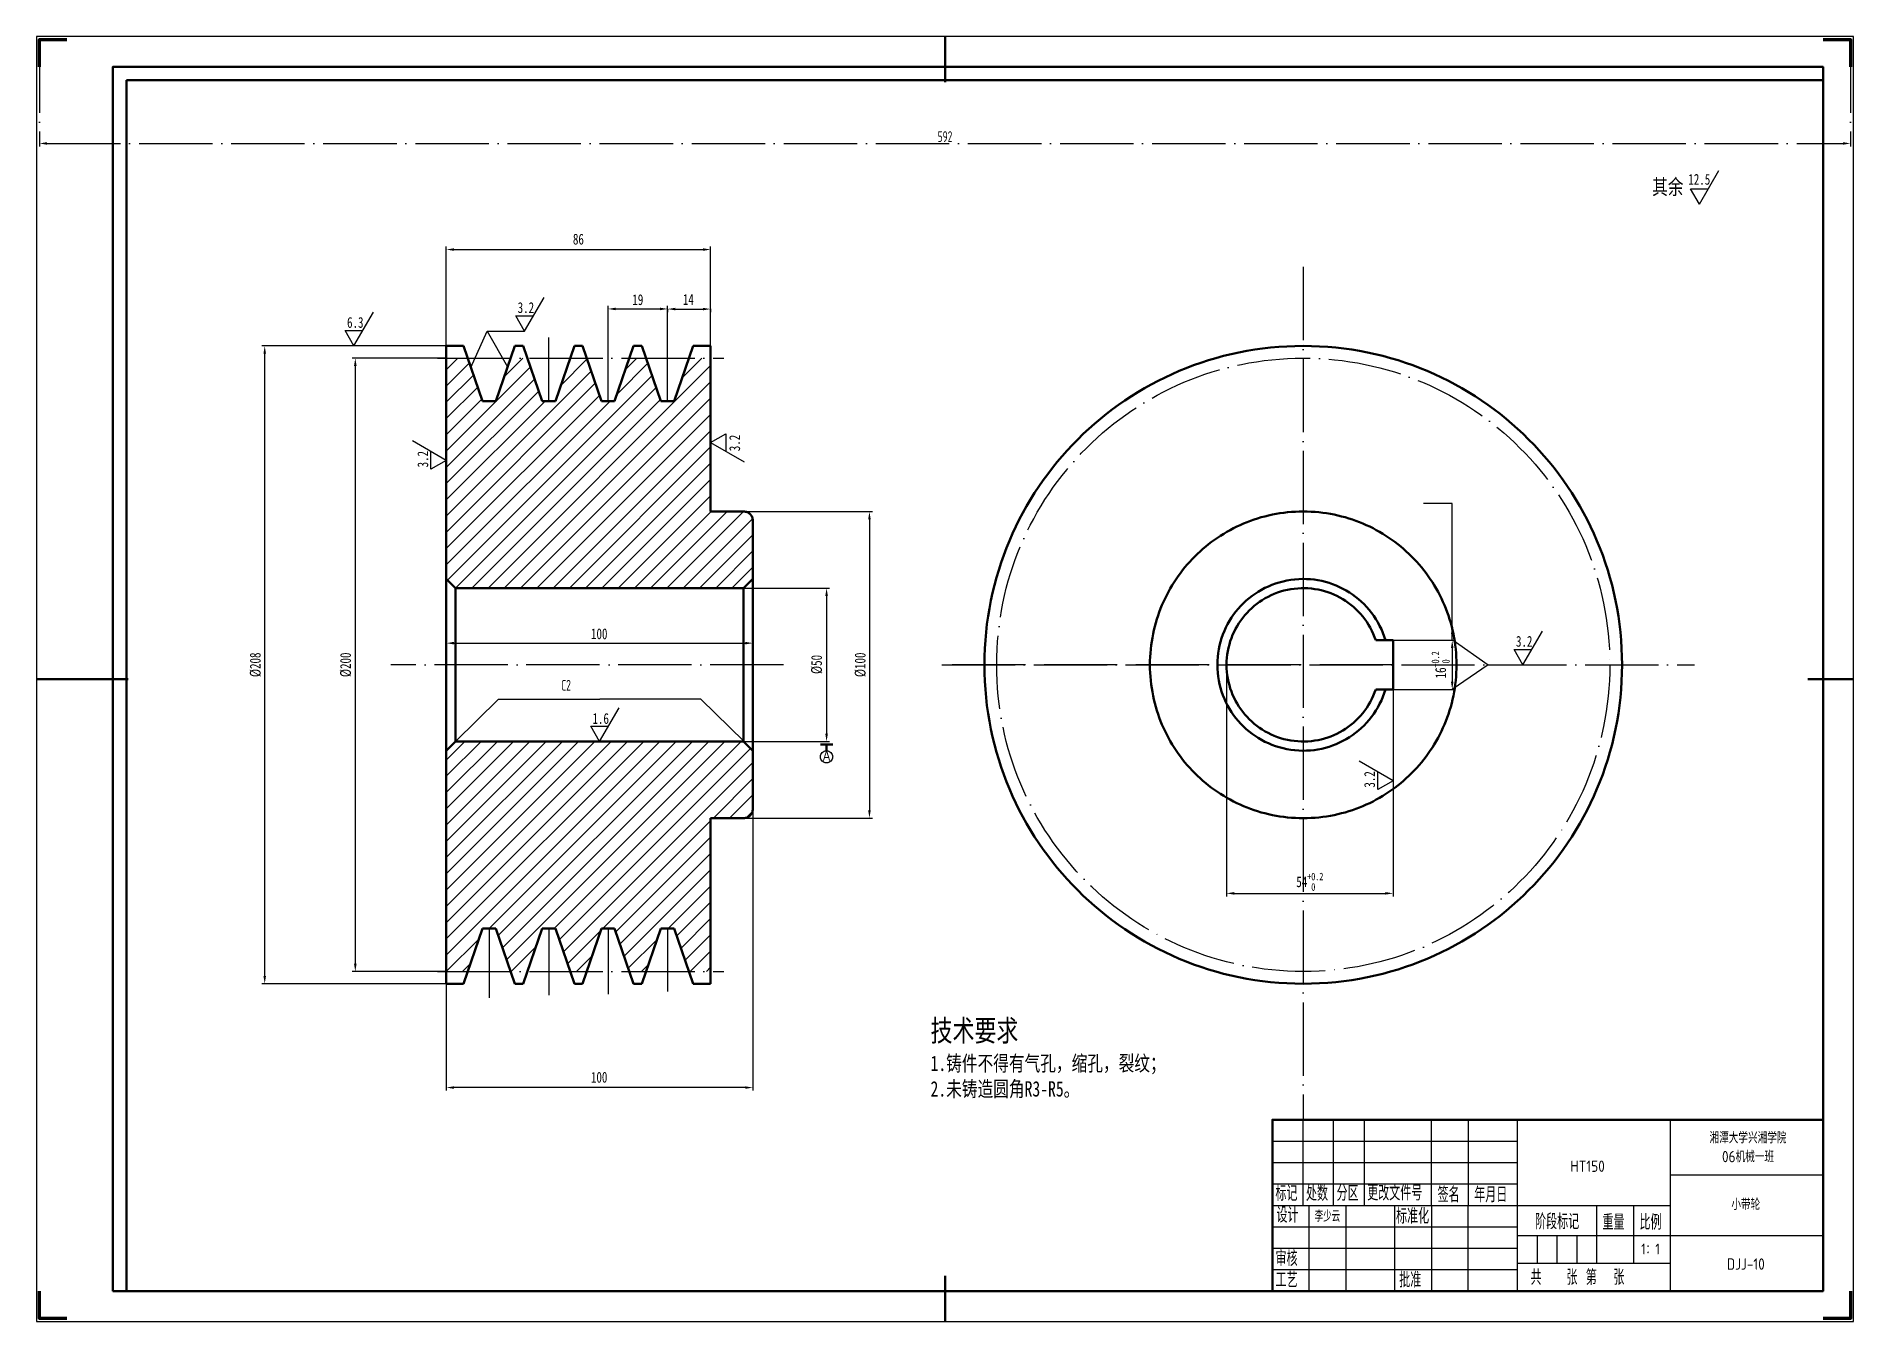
# Paper-space layout 'Gb A2 标题栏' of a CAD drawing. Header units: inches, sheet in millimetres. Extents: x -23 to 571, y -6 to 414.
# The model-space entities are those that its viewports show. They can reach past a viewport. Long polylines and large blocks are cut down to what shows.
import ezdxf
from ezdxf.enums import TextEntityAlignment as Align

# ---------------------------------------------------------------- set-up
doc = ezdxf.new("R2010")
doc.units = ezdxf.units.IN
doc.header["$MEASUREMENT"] = 0
doc.linetypes.add('ACAD_ISO04W100', pattern=[30, 24, -3, 0, -3])
doc.linetypes.add('CENTER2', pattern=[28.575, 19.05, -3.175, 3.175, -3.175])
for name, color, linetype in [('biaozhu', 210, 'Continuous'), ('dim', 7, 'Continuous'), ('图层2', 50, 'CENTER2'), ('图框_外框线', 7, 'Continuous'), ('图框_标题栏属性', 1, 'Continuous'), ('图框_标题栏文字', 6, 'Continuous'), ('图框_视口', 7, 'Continuous')]:
    doc.layers.add(name, color=color, linetype=linetype)
for name, color, linetype, lineweight in [('cushixian', 4, 'Continuous', 50), ('中心线层', 4, 'ACAD_ISO04W100', 25), ('图框_内框线', 5, 'Continuous', 50), ('图框_角线', 5, 'Continuous', 200), ('文字', 7, 'Continuous', 15), ('文字层', 7, 'Continuous', 25), ('标注层', 3, 'Continuous', 25), ('粗实线', 7, 'Continuous', 50), ('粗实线层', 7, 'Continuous', 50), ('细实线', 5, 'Continuous', 25)]:
    doc.layers.add(name, color=color, linetype=linetype, lineweight=lineweight)
doc.styles.get("Standard").update_dxf_attribs({"font": 'gbenor.shx', "width": 0.75, "bigfont": 'gbcbig.shx'})
doc.styles.add('工程字', font='gbenor.shx', dxfattribs={"bigfont": 'gbcbig.shx'})
doc.dimstyles.new('GB-3.5$0', dxfattribs={"dimtxt": 3.5, "dimasz": 2.5, "dimexe": 1, "dimexo": 0, "dimgap": 0.5, "dimtad": 1, "dimdec": 0, "dimdsep": 46, "dimtxsty": 'Standard', "dimcen": 0, "dimclrt": 7, "dimadec": 0, "dimazin": 2, "dimtfac": 1, "dimtdec": 0, "dimtmove": 0, "dimatfit": 3, "dimfxl": 1, "dimarcsym": 0})
doc.dimstyles.new('GB-3.5$7', dxfattribs={"dimtxt": 3.5, "dimasz": 2.5, "dimexe": 1, "dimexo": 0, "dimgap": 0.5, "dimtad": 1, "dimdec": 0, "dimdsep": 46, "dimtxsty": 'Standard', "dimcen": 0, "dimclrt": 7, "dimadec": 0, "dimazin": 2, "dimtfac": 1, "dimtdec": 0, "dimtmove": 0, "dimatfit": 3, "dimfxl": 1, "dimarcsym": 0})

# ---------------------------------------------------------------- blocks, each defined once
blk = doc.blocks.new('GB_A2 title block')
at = {"layer": '图框_内框线'}
for points in [[(272, 410), (272, 395)], [(-25, 200), (5, 200)], [(554, 200), (569, 200)], [(559, 56), (379, 56), (379, 0), (559, 0), (559, 56)], [(272, -10), (272, 5)]]:
    blk.add_lwpolyline(points, dxfattribs=at)
blk.add_lwpolyline([(0, 0), (559, 0), (559, 400), (0, 400)], close=True, dxfattribs=at)
at = {"layer": '图框_外框线'}
for p, q in [((389, 56), (389, 28)), ((399, 28), (399, 56)), ((409, 56), (409, 28)), ((431, 28), (431, 56)), ((443, 56), (443, 28)), ((459, 56), (459, 0)), ((509, 56), (509, 0)), ((379, 49), (459, 49)), ((379, 42), (459, 42)), ((509, 38), (559, 38)), ((379, 35), (459, 35)), ((379, 28), (509, 28)), ((391, 0), (391, 28)), ((403, 28), (403, 0)), ((419, 0), (419, 28)), ((431, 28), (431, 0)), ((443, 0), (443, 28)), ((485, 28), (485, 9)), ((497, 28), (497, 9)), ((379, 21), (459, 21)), ((559, 18), (459, 18)), ((465.5, 18), (465.5, 9)), ((472, 18), (472, 9)), ((478.5, 18), (478.5, 9)), ((379, 14), (459, 14)), ((379, 7), (459, 7)), ((509, 9), (459, 9))]:
    blk.add_line(p, q, dxfattribs=at)
blk.add_lwpolyline([(-25, -10), (569, -10), (569, 410), (-25, 410)], close=True, dxfattribs=at)
at = {"layer": '图框_角线', "flags": 128}
for points in [[(-24, 400), (-24, 409), (-15, 409)], [(559, 409), (568, 409), (568, 400)], [(-15, -9), (-24, -9), (-24, 0)], [(568, 0), (568, -9), (559, -9)], [(568, 0), (568, -9), (559, -9)]]:
    blk.add_lwpolyline(points, dxfattribs=at)
at = {"layer": '图框_标题栏属性', "style": '工程字'}
for tag, p in [('XXX2', (532.43, 46.93)), ('XXX1', (482.04, 40.8)), ('XXX3', (533.75, 28.53)), ('XXX4', (533.75, 8.82))]:
    blk.add_attdef(tag, text='', height=7, dxfattribs=at).set_placement(p, align=Align.MIDDLE)
for tag, height, p in [('XXX5', 3.5, (490.98, 13.58)), ('XXX6', 3.5, (502.6, 13.74)), ('XXX7', 5, (473.15, 4.04)), ('XXX8', 5, (496.55, 4.04))]:
    blk.add_attdef(tag, text='', height=height, dxfattribs=at).set_placement(p, align=Align.MIDDLE_CENTER)
at = {"layer": '图框_标题栏文字', "style": '工程字'}
for s, p in [('标记', (380, 29.44)), ('处数', (390, 29.44)), ('分区', (400, 29.44)), ('更改文件号', (410, 29.59)), ('签名', (433, 29)), ('年月日', (445, 29)), ('设计', (380.33, 22.35)), ('标准化', (419.44, 22)), ('阶段标记', (464.89, 20.2)), ('重量', (486.89, 20)), ('比例', (499, 20)), ('审核', (380.05, 8.15)), ('工艺', (380.05, 1.15)), ('批准', (420.47, 1.15)), ('共   张 第  张', (463.4, 2))]:
    blk.add_text(s, height=5, dxfattribs=at).set_placement(p)
blk = doc.blocks.new('*D35')
at = {"layer": 'Defpoints', "color": 0}
for p in [(-22, 413), (570, 413), (570, 379)]:
    blk.add_point(p, dxfattribs=at)
at = {"layer": '中心线层', "color": 0, "lineweight": -2}
for p, q in [((-22, 413), (-22, 378)), ((570, 413), (570, 378)), ((-19.5, 379), (567.5, 379))]:
    blk.add_line(p, q, dxfattribs=at)
at = {"layer": '中心线层', "color": 0}
for points in [[(-19.5, 379.42), (-19.5, 378.58), (-22, 379)], [(567.5, 379.42), (567.5, 378.58), (570, 379)]]:
    blk.add_solid(points, dxfattribs=at)
at = {"layer": '中心线层', "color": 7, "insert": (274, 381.25), "char_height": 3.5, "attachment_point": 5}
blk.add_mtext('592', dxfattribs=at)
blk = doc.blocks.new('下基准')
at = {"layer": '标注层'}
blk.add_circle((0, -5), 2, dxfattribs=at)
at = {"layer": '粗实线层'}
for p, q in [((2, -1), (-2, -1)), ((0, -3), (0, -1))]:
    blk.add_line(p, q, dxfattribs=at)
at = {"layer": '文字层'}
blk.add_attdef('A', text='', height=3.5, dxfattribs=at).set_placement((0, -4.56), align=Align.MIDDLE_CENTER)

msp = doc.modelspace()

# ---------------------------------------------------------------- hatches: boundary and pattern name
at = {"layer": '细实线'}
h = msp.add_hatch(dxfattribs=at)
h.set_pattern_fill('ANSI31', color=256, scale=30, style=0)
h.set_pattern_definition([(45, (1820.3034, 141.6646), (-2.65165, 2.65165), [])])
h.paths.add_polyline_path([(1855.88, 327.66), (1851.59, 327.66), (1846.77, 341.66), (1841.3, 341.66), (1836.48, 327.66), (1832.12, 327.66), (1827.3, 341.66), (1820.3, 341.66), (1820.3, 308.31), (1820.3, 269.66), (1823.3, 266.66), (1917.3, 266.66), (1920.3, 269.66), (1920.3, 288.66, 0.414214), (1917.3, 291.66), (1906.5, 291.66), (1906.5, 341.66), (1899.5, 341.66), (1894.68, 327.66), (1890.32, 327.66), (1885.5, 341.66), (1880.03, 341.66), (1875.21, 327.66), (1870.92, 327.66), (1866.1, 341.66), (1860.7, 341.66)])
h.paths.add_polyline_path([(1855.88, 155.66), (1860.7, 141.66), (1866.1, 141.66), (1870.92, 155.66), (1875.21, 155.66), (1880.03, 141.66), (1885.5, 141.66), (1890.32, 155.66), (1894.68, 155.66), (1899.5, 141.66), (1906.5, 141.66), (1906.5, 191.66), (1917.3, 191.66, 0.414214), (1920.3, 194.66), (1920.3, 213.66), (1917.3, 216.66), (1823.3, 216.66), (1820.3, 213.66), (1820.3, 175.02), (1820.3, 141.66), (1827.3, 141.66), (1832.12, 155.66), (1836.48, 155.66), (1841.3, 141.66), (1846.77, 141.66), (1851.59, 155.66)])

# ---------------------------------------------------------------- linework, layer by layer
at = {"lineweight": 50}
msp.add_circle((2099.84, 241.66), 50, dxfattribs=at)
at = {"layer": 'biaozhu', "color": 0, "lineweight": -3}
for p, q in [((2219.97, 48.34), (2219.97, 64.34)), ((2259.97, 64.34), (2259.97, 48.34))]:
    msp.add_line(p, q, dxfattribs=at)
at = {"layer": '中心线层'}
for p, q in [((2099.84, 371.41), (2099.84, 88.08)), ((1853.74, 327.66), (1853.74, 348.46)), ((1873.07, 327.66), (1873.07, 347.22)), ((1892.5, 327.66), (1892.5, 347.53)), ((1817.47, 341.66), (1881.28, 341.66)), ((1817.47, 341.66), (1910.84, 341.66)), ((1930.27, 241.66), (1802.16, 241.66)), ((2129.14, 241.66), (1981.95, 241.66)), ((1981.95, 241.66), (2227.44, 241.66)), ((1834.3, 155.66), (1834.3, 133.07)), ((1853.74, 155.66), (1853.74, 133.96)), ((1873.07, 155.66), (1873.07, 134.21)), ((1892.5, 155.66), (1892.5, 135.1)), ((1817.47, 141.66), (1910.84, 141.66))]:
    msp.add_line(p, q, dxfattribs=at)
msp.add_circle((2099.84, 241.66), 100, dxfattribs=at)
at = {"layer": '图层2', "color": 3, "linetype": 'ByBlock', "lineweight": -3}
for p, q in [((2229.09, 391.84), (2235.44, 402.84)), ((2229.09, 391.84), (2226.21, 396.84)), ((2226.21, 396.84), (2231.98, 396.84)), ((1790.19, 345.66), (1796.54, 356.66)), ((1845.85, 350.49), (1852.2, 361.49)), ((1790.19, 345.66), (1787.3, 350.66)), ((1787.3, 350.66), (1793.08, 350.66)), ((1845.85, 350.49), (1842.97, 355.49)), ((1842.97, 355.49), (1848.74, 355.49)), ((1820.3, 308.31), (1809.3, 314.66)), ((1906.5, 314.16), (1911.5, 317.04)), ((1911.5, 317.04), (1911.5, 311.27)), ((1815.3, 305.42), (1815.3, 311.2)), ((1820.3, 308.31), (1815.3, 305.42)), ((1906.5, 314.16), (1917.5, 307.81)), ((2171.5, 241.66), (2177.85, 252.66)), ((2171.5, 241.66), (2168.62, 246.66)), ((2168.62, 246.66), (2174.39, 246.66)), ((1870.3, 216.66), (1876.65, 227.66)), ((1870.3, 216.66), (1867.42, 221.66)), ((1867.42, 221.66), (1873.19, 221.66)), ((2129.14, 203.87), (2118.14, 210.22)), ((2124.14, 200.98), (2124.14, 206.76)), ((2129.14, 203.87), (2124.14, 200.98))]:
    msp.add_line(p, q, dxfattribs=at)
at = {"layer": '标注层'}
for p, q in [((1820.3, 345.66), (1820.3, 378.09)), ((1822.8, 377.09), (1904, 377.09)), ((1906.5, 345.66), (1906.5, 378.09)), ((1873.07, 327.66), (1873.07, 358.72)), ((1875.57, 357.72), (1890, 357.72)), ((1892.5, 327.66), (1892.5, 358.72)), ((1892.5, 357.72), (1892.5, 356.68)), ((1895, 357.68), (1904, 357.68)), ((1906.5, 357.72), (1906.5, 356.68)), ((1828.34, 338.64), (1833.69, 350.49)), ((1833.69, 350.49), (1840.32, 338.81)), ((1833.69, 350.49), (1845.85, 350.49)), ((1820.3, 345.66), (1760.08, 345.66)), ((1761.08, 140.16), (1761.08, 343.16)), ((1820.3, 341.66), (1789.63, 341.66)), ((1790.63, 339.16), (1790.63, 144.16)), ((1917.3, 291.66), (1959.34, 291.66)), ((1958.34, 289.16), (1958.34, 194.16)), ((1917.3, 266.66), (1945.35, 266.66)), ((1944.35, 264.16), (1944.35, 219.16)), ((1820.3, 241.66), (1820.3, 249.73)), ((1920.3, 241.66), (1920.3, 249.73)), ((2129.14, 249.66), (2149.44, 249.66)), ((2148.8, 249.66), (2160.15, 241.66)), ((1822.8, 248.73), (1917.8, 248.73)), ((2148.44, 247.16), (2148.44, 236.16)), ((2074.84, 241.66), (2074.84, 166.13)), ((2129.14, 241.66), (2129.14, 166.13)), ((2160.15, 241.66), (2148.44, 233.66)), ((2160.15, 241.66), (2171.5, 241.66)), ((2129.14, 233.66), (2149.44, 233.66)), ((1823.3, 216.66), (1837.35, 230.43)), ((1837.35, 230.43), (1870.36, 230.43)), ((1903.37, 230.43), (1870.36, 230.43)), ((1917.42, 216.66), (1903.37, 230.43)), ((1917.3, 216.66), (1945.35, 216.66)), ((1920.3, 199.4), (1920.3, 102.8)), ((1820.3, 195.59), (1820.3, 102.8)), ((1917.3, 191.66), (1959.34, 191.66)), ((2077.34, 167.13), (2126.64, 167.13)), ((1820.3, 137.66), (1760.08, 137.66)), ((1820.3, 141.66), (1789.63, 141.66)), ((1917.8, 103.8), (1822.8, 103.8))]:
    msp.add_line(p, q, dxfattribs=at)
for points in [[(1822.8, 377.51), (1822.8, 376.67), (1820.3, 377.09)], [(1904, 377.51), (1904, 376.67), (1906.5, 377.09)], [(1875.57, 358.14), (1875.57, 357.3), (1873.07, 357.72)], [(1890, 358.14), (1890, 357.3), (1892.5, 357.72)], [(1895, 358.1), (1895, 357.27), (1892.5, 357.68)], [(1904, 358.1), (1904, 357.27), (1906.5, 357.68)], [(1760.66, 343.16), (1761.49, 343.16), (1761.08, 345.66)], [(1790.21, 339.16), (1791.04, 339.16), (1790.63, 341.66)], [(1957.92, 289.16), (1958.75, 289.16), (1958.34, 291.66)], [(1943.94, 264.16), (1944.77, 264.16), (1944.35, 266.66)], [(1822.8, 249.15), (1822.8, 248.32), (1820.3, 248.73)], [(1917.8, 249.15), (1917.8, 248.32), (1920.3, 248.73)], [(2148.02, 247.16), (2148.86, 247.16), (2148.44, 249.66)], [(2148.02, 236.16), (2148.86, 236.16), (2148.44, 233.66)], [(1943.94, 219.16), (1944.77, 219.16), (1944.35, 216.66)], [(1957.92, 194.16), (1958.75, 194.16), (1958.34, 191.66)], [(2077.34, 167.55), (2077.34, 166.72), (2074.84, 167.13)], [(2126.64, 167.55), (2126.64, 166.72), (2129.14, 167.13)], [(1790.21, 144.16), (1791.04, 144.16), (1790.63, 141.66)], [(1760.66, 140.16), (1761.49, 140.16), (1761.08, 137.66)], [(1822.8, 104.21), (1822.8, 103.38), (1820.3, 103.8)], [(1917.8, 104.21), (1917.8, 103.38), (1920.3, 103.8)]]:
    msp.add_solid(points, dxfattribs=at)
at = {"layer": '粗实线'}
for p, q in [((1715.97, 432.34), (1715.97, 32.34)), ((1715.97, 432.34), (2274.97, 432.34)), ((1820.3, 137.66), (1820.3, 175.02))]:
    msp.add_line(p, q, dxfattribs=at)
at = {"layer": '粗实线', "lineweight": 50}
for p, q in [((1820.3, 345.66), (1820.3, 308.31)), ((1820.3, 345.66), (1825.93, 345.66)), ((1825.93, 345.66), (1832.12, 327.66)), ((1842.68, 345.66), (1836.48, 327.66)), ((1842.68, 345.66), (1845.4, 345.66)), ((1845.4, 345.66), (1851.59, 327.66)), ((1862.08, 345.66), (1855.88, 327.66)), ((1862.08, 345.66), (1864.73, 345.66)), ((1864.73, 345.66), (1870.92, 327.66)), ((1881.41, 345.66), (1875.21, 327.66)), ((1881.41, 345.66), (1884.13, 345.66)), ((1884.13, 345.66), (1890.32, 327.66)), ((1900.88, 345.66), (1894.68, 327.66)), ((1900.88, 345.66), (1906.5, 345.66)), ((1906.5, 345.66), (1906.5, 291.66)), ((1832.12, 327.66), (1836.48, 327.66)), ((1851.59, 327.66), (1855.88, 327.66)), ((1870.92, 327.66), (1875.21, 327.66)), ((1890.32, 327.66), (1894.68, 327.66)), ((1820.3, 308.31), (1820.3, 269.66)), ((1906.5, 291.66), (1917.3, 291.66)), ((1920.3, 288.66), (1920.3, 269.66)), ((1820.3, 241.66), (1820.3, 269.66)), ((1823.3, 266.66), (1820.3, 269.66)), ((1917.3, 266.66), (1920.3, 269.66)), ((1920.3, 194.66), (1920.3, 269.66)), ((1823.3, 266.66), (1823.3, 241.66)), ((1917.3, 266.66), (1823.3, 266.66)), ((1917.3, 266.66), (1917.3, 241.66)), ((2129.14, 249.66), (2123.53, 249.66)), ((2129.14, 249.66), (2129.14, 233.66)), ((1820.3, 241.66), (1820.3, 216.16)), ((1823.3, 216.66), (1823.3, 241.66)), ((1917.3, 216.66), (1917.3, 241.66)), ((2129.14, 233.66), (2123.53, 233.66)), ((1823.3, 216.66), (1820.3, 213.66)), ((1820.3, 175.02), (1820.3, 216.16)), ((1917.3, 216.66), (1823.3, 216.66)), ((1917.3, 216.66), (1920.3, 213.66)), ((1906.5, 137.66), (1906.5, 191.66)), ((1906.5, 191.66), (1917.3, 191.66)), ((1825.93, 137.66), (1832.12, 155.66)), ((1832.12, 155.66), (1836.48, 155.66)), ((1842.68, 137.66), (1836.48, 155.66)), ((1845.4, 137.66), (1851.59, 155.66)), ((1851.59, 155.66), (1855.88, 155.66)), ((1862.08, 137.66), (1855.88, 155.66)), ((1864.73, 137.66), (1870.92, 155.66)), ((1870.92, 155.66), (1875.21, 155.66)), ((1881.41, 137.66), (1875.21, 155.66)), ((1884.13, 137.66), (1890.32, 155.66)), ((1890.32, 155.66), (1894.68, 155.66)), ((1900.88, 137.66), (1894.68, 155.66)), ((1820.3, 137.66), (1825.93, 137.66)), ((1842.68, 137.66), (1845.4, 137.66)), ((1862.08, 137.66), (1864.73, 137.66)), ((1881.41, 137.66), (1884.13, 137.66)), ((1900.88, 137.66), (1906.5, 137.66))]:
    msp.add_line(p, q, dxfattribs=at)
at = {"layer": '粗实线', "color": 0, "lineweight": 50}
for p, q in [((2134.97, 32.34), (2134.97, 64.34)), ((2134.97, 64.34), (2274.97, 64.34))]:
    msp.add_line(p, q, dxfattribs=at)
at = {"layer": '粗实线', "lineweight": 50}
msp.add_circle((2099.84, 241.66), 104, dxfattribs=at)
for centre, radius, start, end in [((1917.3, 288.66), 3, 360, 90), ((2099.84, 241.66), 28, 16.60155, 343.39845), ((2099.84, 241.66), 25, 18.66292, 341.33708), ((1917.3, 194.66), 3, 270, 360)]:
    msp.add_arc(centre, radius, start, end, dxfattribs=at)
at = {"layer": '细实线', "color": 0}
for p, q in [((2194.97, 32.34), (2194.97, 64.34)), ((2244.97, 48.34), (2244.97, 64.34)), ((2274.97, 56.34), (2194.97, 56.34)), ((2274.97, 48.34), (2134.97, 48.34)), ((2149.97, 32.34), (2149.97, 48.34)), ((2174.97, 32.34), (2174.97, 48.34)), ((2134.97, 40.34), (2194.97, 40.34))]:
    msp.add_line(p, q, dxfattribs=at)

# ---------------------------------------------------------------- block references
at = {"layer": '标注层'}
msp.add_blockref('下基准', (1944.35, 216.66), dxfattribs=at).add_auto_attribs({'A': 'A'})

# ---------------------------------------------------------------- texts
at = {"color": 0, "char_height": 5, "width": 15, "attachment_point": 5}
for s, insert in [('{\\fSimSun|b0|i0|c134|p2;比例}', (2252.47, 60.34)), ('{\\fSimSun|b0|i0|c134|p2;图号}', (2252.47, 52.34))]:
    msp.add_mtext(s, dxfattribs=dict(at, insert=insert))
at = {"layer": 'cushixian', "color": 3, "lineweight": -3, "ltscale": 0.1, "insert": (2213.65, 400.05), "char_height": 5, "width": 40.337, "attachment_point": 1}
msp.add_mtext('{\\fSimSun|b0|i0|c134|p2;其余}', dxfattribs=at)
at = {"layer": 'cushixian', "color": 0, "lineweight": -3, "ltscale": 0.1, "insert": (2164.97, 56.34), "char_height": 10, "width": 60, "attachment_point": 5}
msp.add_mtext('{\\fSimSun|b0|i0|c134|p2;小带轮}', dxfattribs=at)
at = {"layer": 'dim', "char_height": 5, "attachment_point": 1}
for s, insert, own_width in [('{\\fSimSun|b0|i0|c134|p2;45}', (2228.21, 63.12), 16.76), ('{\\fSimSun|b0|i0|c134|p2;1:1}', (2263.65, 62.8), 11.1784), ('{\\fSimSun|b0|i0|c134|p2;1}', (2230.14, 55.5), 14.401), ('{\\fSimSun|b0|i0|c134|p2;A2}', (2264.26, 54.94), 10.9818)]:
    msp.add_mtext_dynamic_manual_height_columns(s, width=25, gutter_width=1, heights=[0], dxfattribs=dict(at, insert=insert)).dxf.set("width", own_width)
at = {"layer": 'dim', "insert": (2154.68, 48), "char_height": 5, "attachment_point": 1}
msp.add_mtext_dynamic_manual_height_columns('{\\fSimSun|b0|i0|c134|p2;徐任佑}', width=25, gutter_width=1, heights=[0], dxfattribs=at)
at = {"layer": '图层2', "color": 3, "linetype": 'ByBlock', "lineweight": -3, "char_height": 3.5, "width": 29.7869, "attachment_point": 1}
for s, insert in [('{\\Ftxt|c134;12.5}', (2225.47, 401.75)), ('{\\Ftxt|c134;3.2}', (1843.59, 359.91)), ('{\\Ftxt|c134;6.3}', (1787.93, 355.08)), ('{\\Ftxt|c134;3.2}', (2169.24, 251.08)), ('{\\Ftxt|c134;1.6}', (1868, 225.91))]:
    msp.add_mtext(s, dxfattribs=dict(at, insert=insert))
at = {"layer": '图层2', "color": 3, "linetype": 'ByBlock', "lineweight": -3, "char_height": 3.5, "width": 29.7869, "attachment_point": 1, "rotation": 90}
for insert in [(1912.62, 311.32), (1810.89, 306.05), (2119.73, 201.61)]:
    msp.add_mtext('{\\Ftxt|c134;3.2}', dxfattribs=dict(at, insert=insert))
at = {"layer": '图层2', "color": 0, "linetype": 'ByBlock', "lineweight": -3, "insert": (2234.97, 40.34), "char_height": 7, "width": 80.0019, "attachment_point": 5}
msp.add_mtext('{\\fSimSun|b0|i0|c134|p2;黑龙江工程学院}', dxfattribs=at)
at = {"layer": '文字', "color": 0, "attachment_point": 1}
for s, insert, char_height, width in [('{\\fFangSong_GB2312|b0|i0|c134|p49;  \\fSimSun|b0|i0|c134|p2;\\H1.429x;材料}', (2197.76, 63.49), 3.5, 18.4255), ('{\\fSimSun|b0|i0|c134|p2;数量}', (2202.39, 55.48), 5, 15), ('{\\fSimSun|b0|i0|c134|p2;制图}', (2137.38, 47.65), 5, 16.5821), ('{\\fSimSun|b0|i0|c134|p2;校核}', (2136.89, 39.74), 5, 15.2428)]:
    msp.add_mtext(s, dxfattribs=dict(at, insert=insert, char_height=char_height, width=width))
at = {"layer": '文字层', "insert": (1978.27, 125.88), "char_height": 3.7, "width": 135.1583, "attachment_point": 1}
msp.add_mtext('{\\fSimSun|b0|i0|c134|p2;\\H1.892x;技术要求\\P\\H0.7141x;1.铸件不得有气孔，缩孔，裂纹；\\P2.未铸造圆角R3-R5。}', dxfattribs=at)
at = {"layer": '标注层', "char_height": 3.5, "attachment_point": 5}
for s, insert in [('{\\Ftxt|c134;86}', (1863.4, 380.47)), ('{\\Ftxt|c134;19}', (1882.79, 360.72)), ('{\\Ftxt|c134;14}', (1899.25, 360.81)), ('{\\Ftxt|c134;100}', (1870.19, 251.76)), ('\\A1;{\\Ftxt|c134;54\\H0.7x;\\S+0.2^  0;}', (2101.99, 170.92)), ('{\\Ftxt|c134;100}', (1870.17, 107.13))]:
    msp.add_mtext(s, dxfattribs=dict(at, insert=insert))
at = {"layer": '标注层', "char_height": 3.5, "attachment_point": 5, "rotation": 90}
for s, insert in [('{\\Ftxt|c134;%%C208}', (1758.06, 241.66)), ('{\\Ftxt|c134;%%C200}', (1787.5, 241.66)), ('{\\Ftxt|c134;%%C50}', (1941.14, 241.78)), ('{\\Ftxt|c134;%%C100}', (1955.37, 241.66)), ('\\A1;{\\Ftxt|c134;16\\H0.7x;\\S+0.2^  0;}', (2144.66, 241.66))]:
    msp.add_mtext(s, dxfattribs=dict(at, insert=insert))
at = {"layer": '标注层', "insert": (1859.37, 235), "char_height": 3.5, "width": 21.9802, "attachment_point": 5}
msp.add_mtext('C2', dxfattribs=at)

# ---------------------------------------------------------------- leaders
at = {"layer": '标注层'}
msp.add_leader([(2148.44, 249.66), (2148.44, 294.25), (2139.03, 294.25)], dimstyle='GB-3.5$7', override={"dimgap": 0.5, "dimtad": 0}, dxfattribs=at)

psp = doc.layouts.new('Gb A2 标题栏')

# ---------------------------------------------------------------- linework, layer by layer
at = {"layer": '图框_视口'}
psp.add_lwpolyline([(2, 404), (561, 404), (561, 60), (381, 60), (381, 4), (2, 4), (2, 404)], close=True, dxfattribs=at)

# ---------------------------------------------------------------- block references
ref = psp.add_blockref('GB_A2 title block', (2, 4))
ref.add_attrib('XXX1', 'HT150', dxfattribs={"layer": '图框_标题栏属性', "height": 3.7, "style": '工程字'}).set_placement((484.04, 44.8), align=Align.MIDDLE)
ref.add_attrib('XXX3', '小带轮', dxfattribs={"layer": '图框_标题栏属性', "height": 3.7, "style": '工程字'}).set_placement((535.75, 32.53), align=Align.MIDDLE)
ref.add_attrib('XXX4', 'DJJ-10', dxfattribs={"layer": '图框_标题栏属性', "height": 3.7, "style": '工程字'}).set_placement((535.75, 12.82), align=Align.MIDDLE)
ref.add_attrib('XXX6', '1：1', dxfattribs={"layer": '图框_标题栏属性', "height": 3.5, "style": '工程字'}).set_placement((504.6, 17.74), align=Align.MIDDLE_CENTER)

# ---------------------------------------------------------------- texts
at = {"layer": '文字层', "insert": (536.47, 51.01), "char_height": 3.7, "width": 50, "attachment_point": 5, "style": '工程字'}
psp.add_mtext('湘潭大学兴湘学院\\P06机械一班', dxfattribs=at)
at = {"layer": '文字层', "insert": (399, 28.5), "char_height": 3.7, "width": 12, "attachment_point": 5}
psp.add_mtext('李少云', dxfattribs=at)

# ---------------------------------------------------------------- dimensions: what is measured, and where the dimension line sits
at = {"layer": '中心线层'}
dim = psp.add_linear_dim(base=(570, 379), p1=(-22, 413), p2=(570, 413), dimstyle='GB-3.5$0', dxfattribs=at)
dim.commit()
dim.dimension.update_dxf_attribs({"geometry": '*D35', "text_midpoint": (274, 381.25)})

# ---------------------------------------------------------------- viewports
at = {"layer": '图框_视口'}
vp = psp.add_viewport(center=(281.5, 204), size=(559, 400), view_center_point=(1990.47, 237.04), view_height=399.2016, dxfattribs=at)
vp.dxf.flags = 0x10000  # cut along an outline
vp.dxf.clipping_boundary_handle = psp.add_lwpolyline([(2, 404), (561, 404), (561, 60), (381, 60), (381, 4), (2, 4), (2, 404)], format="xyb", close=True, dxfattribs={"invisible": 1}).dxf.handle

doc.saveas('drawing.dxf')
